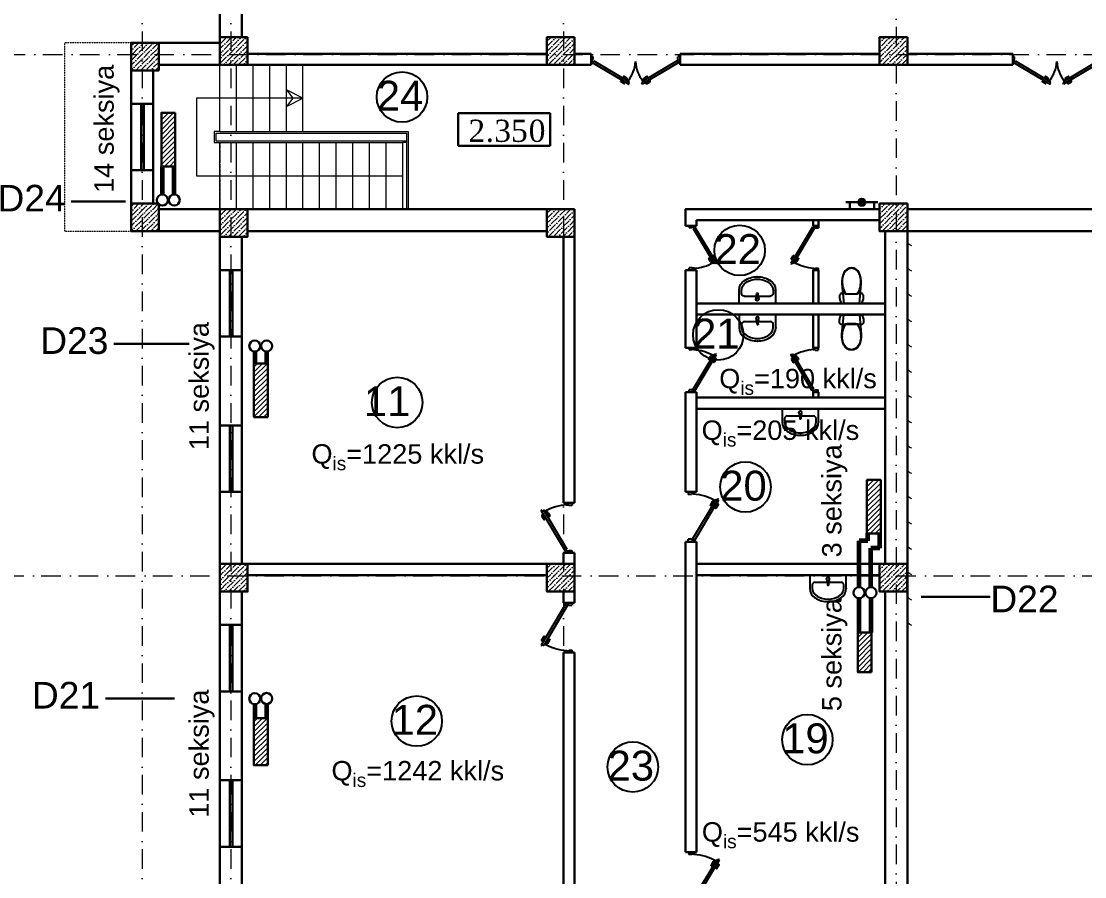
# Model space of a CAD drawing. Header units: millimetres. Extents: x 895788 to 1136524, y -21936 to 400945.
# Drawn here: x 922159 to 941339, y 230644 to 246072 of the extents above; entities that cross this region are included whole.
import ezdxf

# ---------------------------------------------------------------- set-up
doc = ezdxf.new("R2010")
doc.units = ezdxf.units.MM
for name, pattern in [('( Hidden )', [0.275, 0.15, -0.125]), ('006_PP_0101_AS_101_00$0$006_PP_0101_AS_102_00$0$006_PP_GRID_0101$0$006_TD-D_0101_AS_N101_00$0$TEČKOVANБX2', [0.05, 0, -0.05]), ('DASHDOT', [1, 0.5, -0.25, 0, -0.25]), ('Штрихпунктирная', [670.277762, 352.777767, -176.388884, 0, -141.111112])]:
    doc.linetypes.add(name, pattern=pattern)
for name, color, linetype, lineweight in [('0_Pen_No__7', 7, 'Continuous', 60), ('Layer2_Pen_No__1', 7, 'Continuous', 15), ('Layer2_Ном._пера__1_Ном._пера__21', 7, 'Continuous', 30), ('M-2 keramitin shtrixi_Ном._пера__21_Pen_No__1', 7, 'Continuous', 15), ('аракясмя_Pen_No__1', 7, 'Continuous', 15), ('ДВЕРИ', 7, 'Continuous', 5), ('оси_Pen_No__1', 7, 'Continuous', 15), ('оси_Ном._пера__1', 7, 'Continuous', 15), ('оси_Ном._пера__242_Pen_No__21', 7, 'Continuous', 30), ('перегородка_Ном._пера__7', 7, 'Continuous', 60), ('размер_Pen_No__1', 7, 'Continuous', 15)]:
    doc.layers.add(name, color=color, linetype=linetype, lineweight=lineweight)
doc.layers.add('Интерьер - Мебель', color=7, linetype='Continuous')
doc.layers.add('Интерьер - Мебель_Ном._пера__75', color=160, linetype='Continuous', lineweight=25, true_color=0x2731ed)
doc.styles.add('GENERATED_STYLE_1', font='times.ttf')
doc.styles.get("Standard").update_dxf_attribs({"font": 'arial.ttf', "height": 400})
doc.styles.add('СГЕНЕРИР_СТИЛЬ_1', font='arial.ttf')
pattern_1 = [(45, (625286.95, -269303.69), (44.9012806, -44.9012806), [])]
pattern_2 = [(45, (625286.95, -275700.213), (44.9012806, -44.9012806), [])]
pattern_3 = [(45, (614911.686, -270000.2), (44.9012806, -44.9012806), [])]
pattern_4 = [(45, (730439.96, -386017.89), (44.9012806, -44.9012806), [])]
pattern_5 = [(225, (1226595.094, 752659.63), (-44.9012806, 44.9012806), [])]

# ---------------------------------------------------------------- blocks, each defined once
blk = doc.blocks.new('DSA')
at = {"layer": 'ДВЕРИ', "color": 251, "lineweight": 25, "true_color": 0x636466}
for p, q in [((153780, 788017), (153820, 788017)), ((153780, 787928), (153812, 787928)), ((153780, 787928), (153812, 787928)), ((153812, 787928), (153812, 787965)), ((153812, 787965), (153820, 787965)), ((153818, 787918), (153832, 787941)), ((153820, 787965), (153820, 788016)), ((153832, 787941), (154468, 787562)), ((155336, 787941), (154700, 787562)), ((155350, 787918), (155336, 787941)), ((155388, 788017), (155348, 788017)), ((155348, 787965), (155348, 788016)), ((155356, 787965), (155348, 787965)), ((155356, 787928), (155356, 787965)), ((155388, 787928), (155356, 787928)), ((155388, 787928), (155356, 787928)), ((153804, 787910), (153811, 787922)), ((153804, 787910), (154462, 787520)), ((153811, 787922), (153818, 787918)), ((155364, 787910), (154706, 787520)), ((155357, 787922), (155350, 787918)), ((155364, 787910), (155357, 787922)), ((154318, 787574), (154320, 787576)), ((154372, 787532), (154321, 787563)), ((154331, 787579), (154372, 787555)), ((154366, 787654), (154365, 787652)), ((154365, 787571), (154368, 787575)), ((154415, 787542), (154365, 787571)), ((154367, 787641), (154409, 787616)), ((154428, 787627), (154377, 787657)), ((154383, 787557), (154384, 787560)), ((154388, 787610), (154391, 787615)), ((154391, 787615), (154441, 787585)), ((154401, 787550), (154394, 787538)), ((154411, 787605), (154410, 787603)), ((154418, 787546), (154415, 787542)), ((154426, 787594), (154433, 787605)), ((154441, 787585), (154438, 787580)), ((154456, 787542), (154468, 787562)), ((154712, 787542), (154700, 787562)), ((154777, 787615), (154727, 787585)), ((154727, 787585), (154730, 787580)), ((154742, 787594), (154735, 787605)), ((154740, 787627), (154791, 787657)), ((154750, 787546), (154753, 787542)), ((154753, 787542), (154803, 787571)), ((154757, 787605), (154758, 787603)), ((154801, 787641), (154760, 787616)), ((154767, 787550), (154775, 787538)), ((154780, 787610), (154777, 787615)), ((154785, 787557), (154784, 787560)), ((154837, 787579), (154796, 787555)), ((154797, 787532), (154847, 787563)), ((154803, 787571), (154800, 787575)), ((154802, 787654), (154804, 787652)), ((154850, 787574), (154848, 787576)), ((154470, 787534), (154456, 787542)), ((154462, 787520), (154470, 787534)), ((154698, 787534), (154712, 787542)), ((154706, 787520), (154698, 787534))]:
    blk.add_line(p, q, dxfattribs=at)
for centre, radius, start, end in [((154002, 787952), 583, 319.7101, 357.5846), ((155160, 787950), 576, 182.1815, 220.5237), ((154325, 787569), 7.98, 149.2867, 239.2867), ((154327, 787572), 7.98, 59.2867, 149.2867), ((154371, 787648), 7.98, 149.2867, 239.2867), ((154373, 787650), 7.98, 59.2867, 149.2867), ((154376, 787561), 7.98, 239.2867, 329.2867), ((154404, 787609), 7.98, 329.2867, 59.2867), ((154420, 787613), 16, 329.2867, 59.2867), ((154748, 787613), 16, 120.7133, 210.7133), ((154764, 787609), 7.98, 120.7133, 210.7133), ((154792, 787561), 7.98, 210.7133, 300.7133), ((154795, 787650), 7.98, 30.7133, 120.7133), ((154797, 787648), 7.98, 300.7133, 30.7133), ((154842, 787572), 7.98, 30.7133, 120.7133), ((154843, 787569), 7.98, 300.7133, 30.7133), ((154380, 787546), 16, 239.2867, 329.2867), ((154788, 787546), 16, 210.7133, 300.7133)]:
    blk.add_arc(centre, radius, start, end, dxfattribs=at)
blk = doc.blocks.new('qapi 700')
at = {"layer": 'ДВЕРИ', "color": 251, "lineweight": 25, "true_color": 0x636466}
for p, q in [((1281620, 90086), (1281659, 90086)), ((1281620, 89997), (1281651, 89997)), ((1281651, 89997), (1281651, 90034)), ((1281651, 90034), (1281659, 90034)), ((1281659, 90034), (1281659, 90086)), ((1282368, 90010), (1281735, 89633)), ((1282382, 89987), (1282368, 90010)), ((1282420, 90086), (1282380, 90086)), ((1282380, 90034), (1282380, 90085)), ((1282388, 90034), (1282380, 90034)), ((1282388, 89991), (1282382, 89987)), ((1282388, 89997), (1282388, 90034)), ((1282420, 89997), (1282388, 89997)), ((1282420, 89997), (1282388, 89997)), ((1282395, 89980), (1282388, 89991)), ((1282395, 89980), (1281741, 89591)), ((1281812, 89685), (1281762, 89656)), ((1281762, 89656), (1281765, 89651)), ((1281776, 89665), (1281770, 89676)), ((1281775, 89698), (1281826, 89728)), ((1281792, 89676), (1281793, 89674)), ((1281835, 89712), (1281794, 89687)), ((1281814, 89681), (1281812, 89685)), ((1281872, 89650), (1281831, 89626)), ((1281836, 89725), (1281838, 89722)), ((1281733, 89605), (1281747, 89613)), ((1281741, 89591), (1281733, 89605)), ((1281747, 89613), (1281735, 89633)), ((1281785, 89617), (1281787, 89613)), ((1281787, 89613), (1281837, 89642)), ((1281802, 89622), (1281809, 89609)), ((1281820, 89629), (1281818, 89631)), ((1281831, 89604), (1281881, 89634)), ((1281837, 89642), (1281835, 89646)), ((1281884, 89645), (1281883, 89647))]:
    blk.add_line(p, q, dxfattribs=at)
for centre, radius, start, end in [((1282471, 90052), 821, 183.4077, 209.5706), ((1281783, 89684), 15.9, 120.7133, 210.7133), ((1281798, 89680), 7.94, 120.7133, 210.7133), ((1281830, 89721), 7.94, 30.7133, 120.7133), ((1281831, 89718), 7.94, 300.7133, 30.7133), ((1281876, 89643), 7.94, 30.7133, 120.7133), ((1281823, 89617), 15.9, 210.7133, 300.7133), ((1281827, 89633), 7.94, 210.7133, 300.7133), ((1281877, 89641), 7.94, 300.7133, 30.7133)]:
    blk.add_arc(centre, radius, start, end, dxfattribs=at)
blk = doc.blocks.new('Умывальник 03 16')
at = {"layer": 'Интерьер - Мебель_Ном._пера__75', "color": 251, "linetype": 'Continuous', "true_color": 0x636466}
for p, q in [((0, 0), (-320, 0)), ((320, 0), (0, 0)), ((-330, -10), (-330, -240)), ((-285, -180), (-285, -240)), ((-235, -130), (235, -130)), ((-25, -70), (-21, -112)), ((-18, -121), (-11, -174)), ((-14, -110), (-14, -95)), ((-14, -95), (14, -95)), ((11, -174), (18, -121)), ((14, -95), (14, -110)), ((21, -112), (25, -70)), ((285, -240), (285, -180)), ((330, -240), (330, -10)), ((-285, -240), (-273, -295)), ((-273, -295), (-240, -345)), ((-240, -345), (-187, -387)), ((187, -387), (240, -345)), ((240, -345), (273, -295)), ((273, -295), (285, -240)), ((-187, -387), (-118, -417)), ((-118, -417), (-41, -433)), ((-41, -433), (41, -433)), ((41, -433), (118, -417)), ((118, -417), (187, -387))]:
    blk.add_line(p, q, dxfattribs=at)
for centre, radius, start, end in [((-320, -10), 10, 90, 180), ((320, -10), 10, 0, 90), ((-235, -180), 50, 90, 180), ((0, -70), 25, 0, 180), ((0, -110), 21.1, 185.1696, 212.771), ((0, -110), 21.1, 212.771, 327.229), ((0, -110), 13.6, 180, 0), ((0, -173), 11.2, 187.1389, 352.8611), ((0, -110), 21.1, 327.229, 354.8304), ((235, -180), 50, 0, 90), ((-133, -240), 197, 180, 239.3268), ((133, -240), 197, 300.6732, 0), ((0, -58), 422, 236.4705, 270), ((0, -58), 422, 270, 303.5295)]:
    blk.add_arc(centre, radius, start, end, dxfattribs=at)
for p in [(320, 0), (-330, -10), (-25, -70), (-18, -121), (11, -174), (21, -112), (330, -240), (-233, -410), (0, -480), (233, -410)]:
    blk.add_point(p, dxfattribs=at)
blk = doc.blocks.new('Унитаз 16_2')
at = {"layer": 'Интерьер - Мебель_Ном._пера__75', "color": 251, "linetype": 'Continuous', "true_color": 0x636466}
for p, q in [((-187, 0), (-194, -15)), ((187, 0), (-187, 0)), ((-141, 0), (-173, -350)), ((141, 0), (-141, 0)), ((173, -350), (141, 0)), ((194, -15), (187, 0)), ((-217, -112), (-218, -128)), ((-218, -128), (-216, -140)), ((-216, -95), (-217, -112)), ((-213, -79), (-216, -95)), ((-216, -140), (-212, -151)), ((-210, -62), (-213, -79)), ((-212, -151), (-206, -161)), ((-205, -46), (-210, -62)), ((-206, -161), (-198, -169)), ((-200, -31), (-205, -46)), ((-194, -15), (-200, -31)), ((-198, -169), (-188, -175)), ((-188, -175), (-178, -179)), ((-178, -179), (-166, -181)), ((-166, -181), (-154, -180)), ((-154, -180), (-116, -173)), ((-116, -173), (-78, -168)), ((0, -173), (-109, -173)), ((-78, -168), (-39, -165)), ((-39, -165), (0, -164)), ((0, -164), (39, -165)), ((109, -173), (0, -173)), ((39, -165), (78, -168)), ((78, -168), (116, -173)), ((116, -173), (154, -180)), ((154, -180), (166, -181)), ((166, -181), (178, -179)), ((178, -179), (188, -175)), ((188, -175), (198, -169)), ((200, -31), (194, -15)), ((198, -169), (206, -161)), ((205, -46), (200, -31)), ((210, -62), (205, -46)), ((206, -161), (212, -151)), ((213, -79), (210, -62)), ((212, -151), (216, -140)), ((216, -95), (213, -79)), ((217, -112), (216, -95)), ((216, -140), (218, -128)), ((218, -128), (217, -112)), ((-173, -350), (-175, -402)), ((175, -402), (173, -350)), ((-175, -402), (-169, -453)), ((-169, -453), (-157, -503)), ((-157, -503), (-138, -550)), ((-138, -550), (-112, -587)), ((112, -587), (138, -550)), ((138, -550), (157, -503)), ((157, -503), (169, -453)), ((169, -453), (175, -402)), ((-112, -587), (-79, -616)), ((-79, -616), (-41, -634)), ((-41, -634), (0, -640)), ((0, -631), (0, -631)), ((0, -640), (41, -634)), ((41, -634), (79, -616)), ((79, -616), (112, -587)), ((81, -605), (81, -605))]:
    blk.add_line(p, q, dxfattribs=at)
for centre, radius, start, end in [((258, -388), 425, 149.6518, 181.3539), ((-258, -388), 425, 358.6461, 30.3482), ((89, -412), 257, 176.8048, 228.4245), ((-89, -412), 257, 311.5755, 3.1952), ((1, -493), 139, 233.7772, 269.6644), ((-1, -493), 139, 270.3356, 306.2228)]:
    blk.add_arc(centre, radius, start, end, dxfattribs=at)
for p in [(109, -173), (-167, -398), (167, -398), (-81, -605)]:
    blk.add_point(p, dxfattribs=at)

msp = doc.modelspace()

# ---------------------------------------------------------------- hatches: boundary and pattern name
at = {"lineweight": 9}
h = msp.add_hatch(dxfattribs=at)
h.set_pattern_fill('ANSI36', color=256, scale=500)
h.set_pattern_definition([(45, (-760498.473, 2702184.836), (33.1456304, 121.533978), [156.25, -31.25, 0, -31.25])])
h.paths.add_polyline_path([(925740.068, 245784.755), (925740.068, 245284.755), (926240.068, 245284.755), (926240.068, 245784.755)])
h = msp.add_hatch(dxfattribs=at)
h.set_pattern_fill('ANSI36', color=256, scale=500)
h.set_pattern_definition([(45, (-766398.473, 2702184.836), (33.1456304, 121.533978), [156.25, -31.25, 0, -31.25])])
h.paths.add_polyline_path([(931640.068, 245784.755), (931640.068, 245284.755), (932140.068, 245284.755), (932140.068, 245784.755)])
h = msp.add_hatch(dxfattribs=at)
h.set_pattern_fill('ANSI36', color=256, scale=500)
h.set_pattern_definition([(45, (-772398.473, 2702184.836), (33.1456304, 121.533978), [156.25, -31.25, 0, -31.25])])
h.paths.add_polyline_path([(937640.068, 245784.755), (937640.068, 245284.755), (938140.068, 245284.755), (938140.068, 245784.755)])
h = msp.add_hatch(dxfattribs=at)
h.set_pattern_fill('ANSI36', color=256, scale=500)
h.set_pattern_definition([(45, (-758898.473, 2702084.836), (33.1456304, 121.533978), [156.25, -31.25, 0, -31.25])])
h.paths.add_polyline_path([(924140.068, 245684.755), (924140.068, 245184.755), (924640.068, 245184.755), (924640.068, 245684.755)])
at = {"linetype": 'ByBlock', "lineweight": 20, "ltscale": 1.1}
h = msp.add_hatch(dxfattribs=at)
h.set_pattern_fill('ANSI31', scale=20, angle=630, style=0)
h.set_pattern_definition(pattern_5)
h.paths.add_polyline_path([(924937.153, 244421.991), (924687.153, 244421.991), (924687.153, 243455.063), (924937.153, 243455.063)])
h = msp.add_hatch(dxfattribs=at)
h.set_pattern_fill('ANSI31', scale=20, angle=630, style=0)
h.set_pattern_definition(pattern_5)
h.paths.add_polyline_path([(924937.153, 244421.991), (924687.153, 244421.991), (924687.153, 243455.063), (924937.153, 243455.063)])
h = msp.add_hatch(color=256)
h.dxf.hatch_style = 1
h.paths.add_polyline_path([(937253.895, 242806.774, -1), (937385.448, 242806.774, -1)])
at = {"lineweight": 9}
h = msp.add_hatch(dxfattribs=at)
h.set_pattern_fill('ANSI36', color=256, scale=500)
h.set_pattern_definition([(45, (-758898.473, 2699184.836), (33.1456304, 121.533978), [156.25, -31.25, 0, -31.25])])
h.paths.add_polyline_path([(924140.068, 242784.755), (924140.068, 242284.755), (924640.068, 242284.755), (924640.068, 242784.755)])
h = msp.add_hatch(dxfattribs=at)
h.set_pattern_fill('ANSI36', color=256, scale=500)
h.set_pattern_definition([(45, (-760498.473, 2699084.836), (33.1456304, 121.533978), [156.25, -31.25, 0, -31.25])])
h.paths.add_polyline_path([(925740.068, 242684.755), (925740.068, 242184.755), (926240.068, 242184.755), (926240.068, 242684.755)])
h = msp.add_hatch(dxfattribs=at)
h.set_pattern_fill('ANSI36', color=256, scale=500)
h.set_pattern_definition([(45, (-766398.28, 2699084.836), (33.1456304, 121.533978), [156.25, -31.25, 0, -31.25])])
h.paths.add_polyline_path([(931639.873, 242684.755), (931639.873, 242184.755), (932139.873, 242184.755), (932139.873, 242684.755)])
h = msp.add_hatch(dxfattribs=at)
h.set_pattern_fill('ANSI36', color=256, scale=500)
h.set_pattern_definition([(45, (-772398.473, 2699184.836), (33.1456304, 121.533978), [156.25, -31.25, 0, -31.25])])
h.paths.add_polyline_path([(937640.068, 242784.755), (937640.068, 242284.755), (938140.068, 242284.755), (938140.068, 242784.755)])
at = {"linetype": 'ByBlock', "lineweight": 20, "ltscale": 1.1}
h = msp.add_hatch(dxfattribs=at)
h.set_pattern_fill('ANSI31', scale=20, angle=450, style=0)
h.set_pattern_definition(pattern_1)
h.paths.add_polyline_path([(926604.03, 238933.95), (926354.03, 238933.95), (926354.03, 239900.878), (926604.03, 239900.878)])
h = msp.add_hatch(dxfattribs=at)
h.set_pattern_fill('ANSI31', scale=20, angle=450, style=0)
h.set_pattern_definition(pattern_1)
h.paths.add_polyline_path([(926604.03, 238933.95), (926354.03, 238933.95), (926354.03, 239900.878), (926604.03, 239900.878)])
h = msp.add_hatch(dxfattribs=at)
h.set_pattern_fill('ANSI31', scale=20, angle=450, style=0)
h.set_pattern_definition(pattern_3)
h.paths.add_polyline_path([(937411.605, 237799.666), (937661.605, 237799.666), (937661.605, 236832.738), (937411.605, 236832.738)])
h = msp.add_hatch(dxfattribs=at)
h.set_pattern_fill('ANSI31', scale=20, angle=450, style=0)
h.set_pattern_definition(pattern_3)
h.paths.add_polyline_path([(937411.605, 237799.666), (937661.605, 237799.666), (937661.605, 236832.738), (937411.605, 236832.738)])
at = {"lineweight": 9}
h = msp.add_hatch(dxfattribs=at)
h.set_pattern_fill('ANSI36', color=256, scale=500)
h.set_pattern_definition([(45, (-760498.28, 2692684.836), (33.1456304, 121.533978), [156.25, -31.25, 0, -31.25])])
h.paths.add_polyline_path([(925739.873, 236284.755), (925739.873, 235784.755), (926239.873, 235784.755), (926239.873, 236284.755)])
h = msp.add_hatch(dxfattribs=at)
h.set_pattern_fill('ANSI36', color=256, scale=500)
h.set_pattern_definition([(45, (-766398.28, 2692684.836), (33.1456304, 121.533978), [156.25, -31.25, 0, -31.25])])
h.paths.add_polyline_path([(931639.873, 236284.755), (931639.873, 235784.755), (932139.873, 235784.755), (932139.873, 236284.755)])
h = msp.add_hatch(dxfattribs=at)
h.set_pattern_fill('ANSI36', color=256, scale=500)
h.set_pattern_definition([(45, (-772398.28, 2692684.836), (33.1456304, 121.533978), [156.25, -31.25, 0, -31.25])])
h.paths.add_polyline_path([(937639.873, 236284.755), (937639.873, 235784.755), (938139.873, 235784.755), (938139.873, 236284.755)])
at = {"linetype": 'ByBlock', "lineweight": 20, "ltscale": 1.1}
h = msp.add_hatch(dxfattribs=at)
h.set_pattern_fill('ANSI31', scale=20, angle=450, style=0)
h.set_pattern_definition(pattern_4)
h.paths.add_polyline_path([(937494.666, 234335.384), (937244.666, 234335.384), (937244.666, 235048.515), (937494.666, 235048.515)])
h = msp.add_hatch(dxfattribs=at)
h.set_pattern_fill('ANSI31', scale=20, angle=450, style=0)
h.set_pattern_definition(pattern_4)
h.paths.add_polyline_path([(937494.666, 234335.384), (937244.666, 234335.384), (937244.666, 235048.515), (937494.666, 235048.515)])
h = msp.add_hatch(dxfattribs=at)
h.set_pattern_fill('ANSI31', scale=20, angle=450, style=0)
h.set_pattern_definition(pattern_2)
h.paths.add_polyline_path([(926604.03, 232654.257), (926354.03, 232654.257), (926354.03, 233504.354), (926604.03, 233504.354)])
h = msp.add_hatch(dxfattribs=at)
h.set_pattern_fill('ANSI31', scale=20, angle=450, style=0)
h.set_pattern_definition(pattern_2)
h.paths.add_polyline_path([(926604.03, 232654.257), (926354.03, 232654.257), (926354.03, 233504.354), (926604.03, 233504.354)])

# ---------------------------------------------------------------- linework, layer by layer
at = {"color": 0, "lineweight": 30}
for p, q in [((940040.113, 245484.755), (938140.068, 245484.755)), ((931639.697, 242284.755), (926239.697, 242284.755)), ((936439.873, 242385.115), (936539.873, 242385.115)), ((936439.873, 241585.115), (936539.873, 241585.115)), ((936439.873, 240184.755), (936539.873, 240184.755)), ((936439.873, 239384.755), (936539.873, 239384.755))]:
    msp.add_line(p, q, dxfattribs=at)
at = {"color": 1, "lineweight": 60}
for p, q in [((924703.798, 242946.678), (924703.798, 243455.063)), ((926370.675, 240114.067), (926370.675, 239900.878)), ((937641.473, 236567.454), (937641.473, 236832.738)), ((937483.459, 235866.717), (937483.459, 236567.454)), ((937641.473, 236567.454), (937483.459, 236567.454)), ((937483.459, 235666.717), (937483.459, 235556.847)), ((937483.459, 235556.847), (937483.459, 235048.515)), ((926370.675, 233756.32), (926370.675, 233504.354))]:
    msp.add_line(p, q, dxfattribs=at)
at = {"color": 5, "lineweight": 60}
for p, q in [((924917.585, 242947.937), (924917.585, 243455.063)), ((926584.462, 240115.326), (926584.462, 239900.878)), ((937269.672, 235865.458), (937269.672, 236700.239)), ((937427.686, 236700.239), (937269.672, 236700.239)), ((937427.686, 236700.239), (937427.686, 236832.738)), ((937272.65, 235048.515), (937272.65, 235665.502)), ((926584.462, 233757.58), (926584.462, 233504.354))]:
    msp.add_line(p, q, dxfattribs=at)
at = {"lineweight": 30}
for p, q in [((924036.837, 242820.786), (923058.48, 242820.786)), ((925189.765, 240251.682), (923830.341, 240251.682)), ((939634.128, 235690.487), (938389.472, 235690.487)), ((924923.999, 233856.342), (923679.343, 233856.342))]:
    msp.add_line(p, q, dxfattribs=at)
at = {"color": 0, "lineweight": 30}
for points in [[(925739.873, 251184.761), (925739.873, 245784.755)], [(926139.873, 251184.761), (926139.873, 245784.755)], [(924639.697, 245684.755), (925739.873, 245684.755)], [(926239.873, 245484.755), (931640.068, 245484.755)], [(932440.068, 245484.755), (932140.068, 245484.755)], [(932440.068, 245284.755), (932440.068, 245484.755)], [(937639.697, 245484.755), (934040.068, 245484.755)], [(934040.068, 245484.755), (934040.068, 245284.755)], [(940040.113, 245284.755), (940040.113, 245484.755)], [(924140.068, 245184.755), (924140.068, 242784.755)], [(924540.068, 245184.755), (924540.068, 242784.755)], [(925742.068, 245284.755), (924641.697, 245284.755)], [(931640.068, 245284.755), (926240.068, 245284.755)], [(932440.068, 245284.755), (932140.068, 245284.755)], [(937640.068, 245284.755), (934040.068, 245284.755)], [(940040.113, 245284.755), (938139.697, 245284.755)], [(924639.697, 242684.755), (925740.068, 242684.755)], [(926240.068, 242684.755), (931639.873, 242684.755)], [(934139.873, 242384.755), (934139.873, 242684.755), (934339.873, 242684.755)], [(934339.873, 242684.755), (934339.873, 242684.755), (937640.068, 242684.755), (937640.068, 242484.755), (934339.873, 242484.755)], [(934339.873, 242484.755), (934339.873, 242384.755)], [(936439.873, 242385.115), (936439.873, 242484.755), (936539.873, 242484.755), (936539.873, 242385.115)], [(925739.697, 242284.755), (924640.068, 242284.755)], [(931639.697, 242284.755), (926239.697, 242284.755)], [(934339.873, 242384.755), (934139.873, 242384.755)], [(937739.873, 242284.755), (937739.873, 236284.755)], [(938139.697, 217184.755), (938140.068, 242284.755)], [(925739.791, 217184.755), (925740.068, 242184.755)], [(926139.987, 236284.755), (926140.068, 242184.75)], [(931939.873, 237384.755), (931939.873, 242184.755), (932139.873, 242184.755), (932139.873, 237384.755)], [(934139.873, 240184.755), (934139.873, 241584.755)], [(934139.873, 241584.755), (934339.873, 241584.755)], [(934339.873, 241584.755), (934339.873, 240184.755)], [(936439.873, 240984.755), (936439.873, 241585.115)], [(936539.873, 241585.115), (936539.873, 240984.755)], [(937739.873, 240984.755), (934339.873, 240984.755)], [(937739.873, 240784.755), (934339.873, 240784.755)], [(936439.873, 240184.755), (936439.873, 240784.755)], [(936539.873, 240784.755), (936539.873, 240184.755)], [(934339.873, 240184.755), (934139.873, 240184.755)], [(934139.873, 237584.755), (934139.873, 239384.755)], [(934139.873, 239384.755), (934339.873, 239384.755)], [(934339.873, 239384.755), (934339.873, 237584.755)], [(936539.873, 239384.755), (936539.873, 239284.755), (936439.873, 239284.755), (936439.873, 239384.755)], [(934139.873, 237584.755), (934339.873, 237584.755)], [(932139.873, 237384.755), (931939.873, 237384.755)], [(934139.873, 231084.755), (934139.873, 236684.755)], [(934339.873, 236684.755), (934139.873, 236684.755)], [(934339.873, 236684.755), (934339.873, 231084.755)], [(932139.873, 236484.755), (932139.873, 236284.755), (931939.873, 236284.755), (931939.873, 236484.755)], [(931939.873, 236484.755), (932139.873, 236484.755)], [(926139.898, 229884.755), (926139.98, 235784.755)], [(931939.873, 235584.755), (931939.873, 235784.755), (932139.873, 235784.755), (932139.873, 235584.755)], [(937739.873, 235784.755), (937739.873, 229884.755)], [(931939.873, 235584.755), (932139.873, 235584.755)], [(932139.873, 234684.755), (932139.873, 229884.755), (931939.873, 229884.755), (931939.873, 234684.755)], [(932139.873, 234684.755), (931939.873, 234684.755)], [(934139.873, 231084.755), (934339.873, 231084.755)]]:
    msp.add_lwpolyline(points, dxfattribs=at)
at = {"color": 3, "lineweight": 30}
for points in [[(926240.068, 245784.755), (925740.068, 245784.755), (925740.068, 245284.755), (926240.068, 245284.755)], [(932140.068, 245784.755), (931640.068, 245784.755), (931640.068, 245284.755), (932140.068, 245284.755)], [(938140.068, 245784.755), (937640.068, 245784.755), (937640.068, 245284.755), (938140.068, 245284.755)], [(924640.068, 245684.755), (924140.068, 245684.755), (924140.068, 245184.755), (924640.068, 245184.755)], [(924640.068, 242784.755), (924140.068, 242784.755), (924140.068, 242284.755), (924640.068, 242284.755)], [(926240.068, 242684.755), (925740.068, 242684.755), (925740.068, 242184.755), (926240.068, 242184.755)], [(932139.873, 242684.755), (931639.873, 242684.755), (931639.873, 242184.755), (932139.873, 242184.755)], [(938140.068, 242784.755), (937640.068, 242784.755), (937640.068, 242284.755), (938140.068, 242284.755)], [(926239.873, 236284.755), (925739.873, 236284.755), (925739.873, 235784.755), (926239.873, 235784.755)], [(932139.873, 236284.755), (931639.873, 236284.755), (931639.873, 235784.755), (932139.873, 235784.755)], [(938139.873, 236284.755), (937639.873, 236284.755), (937639.873, 235784.755), (938139.873, 235784.755)]]:
    msp.add_lwpolyline(points, close=True, dxfattribs=at)
at = {"color": 0, "lineweight": 30}
for points in [[(924540.068, 243384.755), (924540.068, 244584.755), (924140.068, 244584.755), (924140.068, 243384.755)], [(943738.113, 242284.755), (938140.068, 242284.755), (938140.068, 242684.755), (943738.113, 242684.755)], [(926140.06, 240384.679), (926140.06, 241584.679), (925740.06, 241584.679), (925740.06, 240384.679)], [(937739.873, 239084.755), (934339.873, 239084.755), (934339.873, 239284.755), (937739.873, 239284.755)], [(926138.884, 237584.258), (926138.884, 238784.258), (925738.884, 238784.258), (925738.884, 237584.258)], [(931639.873, 236084.755), (926239.873, 236084.755), (926239.873, 236284.755), (931639.873, 236284.755)], [(937639.873, 236084.755), (934339.873, 236084.755), (934339.873, 236284.755), (937639.873, 236284.755)], [(926139.972, 233984.679), (926139.972, 235184.679), (925739.972, 235184.679), (925739.972, 233984.679)], [(926139.972, 231184.679), (926139.972, 232384.679), (925739.972, 232384.679), (925739.972, 231184.679)]]:
    msp.add_lwpolyline(points, close=True, dxfattribs=at)
at = {"color": 146, "lineweight": 30, "true_color": 0x105689}
for points in [[(924371.206, 244584.755), (924321.206, 244584.755), (924321.206, 243384.755), (924371.206, 243384.755)], [(925971.197, 241584.679), (925921.197, 241584.679), (925921.197, 240384.679), (925971.197, 240384.679)], [(925970.021, 238784.258), (925920.021, 238784.258), (925920.021, 237584.258), (925970.021, 237584.258)], [(925971.109, 235184.679), (925921.109, 235184.679), (925921.109, 233984.679), (925971.109, 233984.679)], [(925971.109, 232384.679), (925921.109, 232384.679), (925921.109, 231184.679), (925971.109, 231184.679)]]:
    msp.add_lwpolyline(points, close=True, dxfattribs=at)
at = {"color": 1, "linetype": 'ByBlock', "lineweight": 30, "ltscale": 1.1}
for points in [[(924937.153, 244421.991), (924687.153, 244421.991), (924687.153, 243455.063), (924937.153, 243455.063), (924937.153, 244421.991)], [(924937.153, 244421.991), (924687.153, 244421.991), (924687.153, 243455.063), (924937.153, 243455.063), (924937.153, 244421.991)], [(926604.03, 238933.95), (926354.03, 238933.95), (926354.03, 239900.878), (926604.03, 239900.878), (926604.03, 238933.95)], [(926604.03, 238933.95), (926354.03, 238933.95), (926354.03, 239900.878), (926604.03, 239900.878), (926604.03, 238933.95)], [(937411.605, 237799.666), (937661.605, 237799.666), (937661.605, 236832.738), (937411.605, 236832.738), (937411.605, 237799.666)], [(937411.605, 237799.666), (937661.605, 237799.666), (937661.605, 236832.738), (937411.605, 236832.738), (937411.605, 237799.666)], [(937494.666, 234335.384), (937244.666, 234335.384), (937244.666, 235048.515), (937494.666, 235048.515), (937494.666, 234335.384)], [(937494.666, 234335.384), (937244.666, 234335.384), (937244.666, 235048.515), (937494.666, 235048.515), (937494.666, 234335.384)], [(926604.03, 232654.257), (926354.03, 232654.257), (926354.03, 233504.354), (926604.03, 233504.354), (926604.03, 232654.257)], [(926604.03, 232654.257), (926354.03, 232654.257), (926354.03, 233504.354), (926604.03, 233504.354), (926604.03, 232654.257)]]:
    msp.add_lwpolyline(points, dxfattribs=at)
at = {"color": 0, "lineweight": 25}
for centre in [(929026.606, 244704.917), (935115.376, 241939.364), (934730.134, 240415.672), (928939.543, 239197.034), (935220.316, 237672.638), (929292.333, 233450.299), (936337.818, 233115.907), (933188.364, 232623.527)]:
    msp.add_circle(centre, 454.873, dxfattribs=at)
at = {"color": 7, "linetype": 'Continuous', "lineweight": 30, "ltscale": 50}
for centre in [(924703.798, 242846.678), (924917.585, 242847.937), (926370.675, 240214.067), (926584.462, 240215.326), (937269.672, 235765.458), (937483.459, 235766.717), (926370.675, 233856.32), (926584.462, 233857.58)]:
    msp.add_circle(centre, 100, dxfattribs=at)
msp.add_circle((937319.672, 242806.774), 65.776)
at = {"layer": 'Layer2_Pen_No__1', "color": 7, "linetype": '( Hidden )', "lineweight": 15}
for p, q in [((924139.697, 245684.755), (922939.697, 245684.755)), ((922939.697, 245684.755), (922939.697, 242287.424)), ((922939.697, 242287.424), (924139.697, 242287.424))]:
    msp.add_line(p, q, dxfattribs=at)
at = {"layer": 'Layer2_Ном._пера__1_Ном._пера__21', "linetype": 'Continuous'}
for p, q in [((937608.942, 242806.774), (937030.401, 242806.774)), ((937105.179, 242806.774), (937105.179, 242684.755)), ((937540.068, 242806.774), (937540.068, 242684.755))]:
    msp.add_line(p, q, dxfattribs=at)
at = {"layer": 'M-2 keramitin shtrixi_Ном._пера__21_Pen_No__1', "color": 7, "linetype": 'Continuous', "lineweight": 15}
for p, q in [((938154.914, 242060.793), (938139.698, 242076.594)), ((938187.275, 242037.564), (938154.914, 242060.793)), ((938222.252, 242021.692), (938187.275, 242037.564)), ((938154.914, 241604.445), (938139.698, 241620.245)), ((938187.275, 241581.215), (938154.914, 241604.445)), ((938222.252, 241565.344), (938187.275, 241581.215)), ((938154.914, 241148.097), (938139.698, 241163.897)), ((938187.275, 241124.867), (938154.914, 241148.097)), ((938222.252, 241108.996), (938187.275, 241124.867)), ((938154.914, 240691.748), (938139.698, 240707.549)), ((938187.275, 240668.519), (938154.914, 240691.748)), ((938222.252, 240652.647), (938187.275, 240668.519)), ((938154.914, 240235.4), (938139.698, 240251.2)), ((938187.275, 240212.17), (938154.914, 240235.4)), ((938222.252, 240196.299), (938187.275, 240212.17)), ((938154.914, 239779.052), (938139.698, 239794.852)), ((938187.275, 239755.822), (938154.914, 239779.052)), ((938222.252, 239739.951), (938187.275, 239755.822)), ((938154.914, 239322.703), (938139.698, 239338.504)), ((938187.275, 239299.474), (938154.914, 239322.703)), ((938222.252, 239283.602), (938187.275, 239299.474)), ((938154.914, 238866.355), (938139.698, 238882.155)), ((938187.275, 238843.125), (938154.914, 238866.355)), ((938222.252, 238827.254), (938187.275, 238843.125)), ((938154.914, 238410.007), (938139.698, 238425.807)), ((938187.275, 238386.777), (938154.914, 238410.007)), ((938222.252, 238370.906), (938187.275, 238386.777)), ((938154.914, 237953.658), (938139.698, 237969.459)), ((938187.275, 237930.429), (938154.914, 237953.658)), ((938222.252, 237914.557), (938187.275, 237930.429)), ((938154.914, 237497.31), (938139.698, 237513.11)), ((938187.275, 237474.08), (938154.914, 237497.31)), ((938222.252, 237458.209), (938187.275, 237474.08)), ((938154.914, 237040.962), (938139.698, 237056.762)), ((938187.275, 237017.732), (938154.914, 237040.962)), ((938222.252, 237001.861), (938187.275, 237017.732)), ((938154.914, 236584.613), (938139.698, 236600.414)), ((938187.275, 236561.384), (938154.914, 236584.613)), ((938222.252, 236545.512), (938187.275, 236561.384)), ((938154.914, 236128.265), (938139.698, 236144.065)), ((938187.275, 236105.035), (938154.914, 236128.265)), ((938222.252, 236089.164), (938187.275, 236105.035)), ((938154.914, 235671.917), (938139.698, 235687.717)), ((938187.275, 235648.687), (938154.914, 235671.917)), ((938222.252, 235632.816), (938187.275, 235648.687)), ((938154.914, 235215.568), (938139.698, 235231.369)), ((938187.275, 235192.339), (938154.914, 235215.568)), ((938222.252, 235176.467), (938187.275, 235192.339))]:
    msp.add_line(p, q, dxfattribs=at)
at = {"layer": 'аракясмя_Pen_No__1', "color": 7, "linetype": 'Continuous', "lineweight": 15}
for p, q in [((925739.937, 244084.755), (925739.937, 245284.755)), ((926039.937, 244084.755), (926039.937, 245284.755)), ((926339.937, 244084.755), (926339.937, 245284.755)), ((926639.937, 244084.755), (926639.937, 245284.755)), ((926939.937, 244084.755), (926939.937, 245284.755)), ((927239.937, 244084.755), (927239.937, 245284.755)), ((925739.937, 244084.755), (925639.937, 244084.755)), ((925639.937, 244084.755), (925639.937, 243884.755)), ((925669.937, 244054.755), (929109.937, 244054.755)), ((925669.937, 244054.755), (925669.937, 243914.755)), ((925739.937, 244084.755), (929139.937, 244084.755)), ((929109.937, 244054.755), (929109.937, 242684.755)), ((929139.937, 244084.755), (929139.937, 242684.755)), ((925639.937, 243884.755), (925739.937, 243884.755)), ((925669.937, 243914.755), (929109.937, 243914.755)), ((925739.937, 242684.755), (925739.937, 243884.755)), ((925739.937, 243884.755), (929039.937, 243884.755)), ((926039.937, 242684.755), (926039.937, 243884.755)), ((926339.937, 242684.755), (926339.937, 243884.755)), ((926639.937, 242684.755), (926639.937, 243884.755)), ((926939.937, 242684.755), (926939.937, 243884.755)), ((927239.937, 242684.755), (927239.937, 243884.755)), ((927539.937, 242684.755), (927539.937, 243884.755)), ((927839.937, 242684.755), (927839.937, 243884.755)), ((928139.937, 242684.755), (928139.937, 243884.755)), ((928439.937, 242684.755), (928439.937, 243884.755)), ((928739.937, 242684.755), (928739.937, 243884.755)), ((929039.937, 242684.755), (929039.937, 243884.755)), ((929109.937, 243884.755), (929039.937, 243884.755))]:
    msp.add_line(p, q, dxfattribs=at)
at = {"layer": 'аракясмя_Pen_No__1', "color": 7, "linetype": '006_PP_0101_AS_101_00$0$006_PP_0101_AS_102_00$0$006_PP_GRID_0101$0$006_TD-D_0101_AS_N101_00$0$TEČKOVANБX2', "lineweight": 15}
for p, q in [((926939.937, 242684.755), (926939.937, 243884.755)), ((927239.937, 242684.755), (927239.937, 243884.755)), ((927539.937, 242684.755), (927539.937, 243884.755)), ((927839.937, 242684.755), (927839.937, 243884.755)), ((928139.937, 242684.755), (928139.937, 243884.755)), ((928439.937, 242684.755), (928439.937, 243884.755)), ((928739.937, 242684.755), (928739.937, 243884.755)), ((929039.937, 242684.755), (929039.937, 243884.755)), ((926639.937, 242684.755), (926639.937, 243584.755)), ((926339.937, 242684.755), (926339.937, 243284.755))]:
    msp.add_line(p, q, dxfattribs=at)
at = {"layer": 'аракясмя_Pen_No__1', "color": 7, "linetype": '( Hidden )', "lineweight": 15}
msp.add_line((926039.937, 242684.755), (926039.937, 242984.755), dxfattribs=at)
at = {"layer": 'оси_Pen_No__1', "color": 7, "linetype": 'DASHDOT', "lineweight": 15}
msp.add_line((925739.937, 243884.755), (925739.937, 242684.755), dxfattribs=at)
at = {"layer": 'оси_Ном._пера__1', "linetype": 'Штрихпунктирная'}
for p, q in [((919866.48, 245470.247), (969437.802, 245470.247)), ((919839.368, 236070.247), (969437.802, 236070.247))]:
    msp.add_line(p, q, dxfattribs=at)
at = {"layer": 'оси_Ном._пера__1', "linetype": 'Штрихпунктирная', "flags": 128}
for points in [[(924339.873, 254603.557), (924339.873, 215755.017), (924339.873, 212575.741)], [(925939.873, 254603.557), (925939.873, 215755.017), (925939.873, 212575.741)], [(931939.873, 254603.557), (931939.873, 215755.017), (931939.873, 212575.741)], [(937939.873, 254685.714), (937939.873, 214250.07), (937939.873, 212657.884)]]:
    msp.add_lwpolyline(points, dxfattribs=at)
at = {"layer": 'оси_Ном._пера__242_Pen_No__21', "color": 7, "linetype": 'Continuous', "lineweight": 30}
for p, q in [((930037.945, 243822.904), (930037.945, 244412.73)), ((930037.945, 244412.73), (931696.829, 244412.73)), ((931696.829, 244412.73), (931696.829, 243822.904)), ((931696.829, 243822.904), (930037.945, 243822.904))]:
    msp.add_line(p, q, dxfattribs=at)
at = {"layer": 'размер_Pen_No__1', "color": 7, "linetype": 'Continuous', "lineweight": 15}
for p, q in [((927239.937, 244684.755), (926939.937, 244837.245)), ((926939.937, 244837.245), (927056.907, 244684.755)), ((927239.937, 244684.756), (925322.27, 244684.756)), ((925322.27, 244684.756), (925322.27, 243284.755)), ((927056.907, 244684.755), (926939.937, 244532.266)), ((926939.937, 244532.266), (927239.937, 244684.755)), ((925322.27, 243284.755), (929039.937, 243284.755))]:
    msp.add_line(p, q, dxfattribs=at)

# ---------------------------------------------------------------- block references
at = {"color": 1, "lineweight": 60}
for p in [(778652.047, -542582.65), (786252.092, -542582.65)]:
    msp.add_blockref('DSA', p, dxfattribs=at)
at = {"color": 0, "lineweight": 30}
for p, xscale, yscale, zscale, rotation in [((1024253.502, -1039520.678), 0.9995990622998042, 0.9995990622998042, 0.9995990622998042, 90.00000000000001), ((1024253.502, 1521290.188), -0.9995990622998042, 0.9995990622998042, 0.9995990622998042, 90), ((1035436.037, 1678020.446), -1.123918947526444, 1.123918947526444, 1.123918947526444, 90), ((830572.491, 1681681.399), 1.126929626026874, 1.126929626026874, 1.126929626026874, 270), ((830572.491, -1209611.889), -1.126929626026874, 1.126929626026874, 1.126929626026874, 270), ((1035769.613, 1676128.021), -1.127511823903376, 1.127511823903376, 1.127511823903376, 90)]:
    msp.add_blockref('qapi 700', p, dxfattribs=dict(at, xscale=xscale, yscale=yscale, zscale=zscale, rotation=rotation))
at = {"lineweight": 15, "rotation": 270}
for p, xscale, yscale, zscale in [((846167.922, -1044066.911), -1.003144055343956, 1.003144055343956, 1.003144055343956), ((846882.991, 1515579.51), 0.9951456853083912, 0.9951456853083912, 0.9951456853083912)]:
    msp.add_blockref('qapi 700', p, dxfattribs=dict(at, xscale=xscale, yscale=yscale, zscale=zscale))
at = {"layer": 'Интерьер - Мебель', "color": 104, "linetype": 'Continuous', "lineweight": 15, "true_color": 0x029e21, "zscale": 1000, "rotation": 180}
msp.add_blockref('Унитаз 16_2', (937133.42, 240984.755), dxfattribs=at)
at = {"layer": 'Интерьер - Мебель', "color": 104, "linetype": 'Continuous', "lineweight": 15, "true_color": 0x029e21, "xscale": -1, "zscale": 1000, "rotation": 180}
msp.add_blockref('Умывальник 03 16', (935434.15, 240984.755), dxfattribs=at)
at = {"layer": 'Интерьер - Мебель', "color": 104, "linetype": 'Continuous', "lineweight": 15, "true_color": 0x029e21, "zscale": 1000}
for p in [(935436.635, 240784.755), (936210.304, 239084.755), (936709.627, 236083.78)]:
    msp.add_blockref('Умывальник 03 16', p, dxfattribs=at)
at = {"layer": 'Интерьер - Мебель', "color": 104, "linetype": 'Continuous', "lineweight": 15, "true_color": 0x029e21, "xscale": -1, "zscale": 1000}
msp.add_blockref('Унитаз 16_2', (937133.42, 240780.316), dxfattribs=at)

# ---------------------------------------------------------------- texts
at = {"color": 1, "lineweight": 0, "char_height": 350, "attachment_point": 3, "rotation": 90}
for s, insert in [('\\A1;{\\fArial|b0|i0|c238|p34;\\C256;14 seksiya}', (923476.147, 245286.321)), ('\\A1;{\\fArial|b0|i0|c238|p34;\\C256;11 seksiya}', (925189.765, 240646.869)), ('\\A1;{\\fArial|b0|i0|c238|p34;\\C256;3 seksiya}', (936602.46, 238441.169)), ('\\A1;{\\fArial|b0|i0|c238|p34;\\C256;5 seksiya}', (936602.46, 235668.061)), ('\\A1;{\\fArial|b0|i0|c238|p34;\\C256;11 seksiya}', (925189.765, 234018.399))]:
    msp.add_mtext_dynamic_manual_height_columns(s, width=10701.33594, gutter_width=12.5, heights=[0], dxfattribs=dict(at, insert=insert))
at = {"char_height": 480, "attachment_point": 3}
for s, insert in [('{\\fArial|b0|i0|c238|p34;D24}', (922959.899, 243121.471)), ('{\\fArial|b0|i0|c238|p34;D23}', (923731.76, 240552.368)), ('{\\fArial|b0|i0|c238|p34;D22}', (940867.069, 235893.049)), ('{\\fArial|b0|i0|c238|p34;D21}', (923580.762, 234157.027))]:
    msp.add_mtext_dynamic_manual_height_columns(s, width=1030.0719, gutter_width=2000, heights=[0], dxfattribs=dict(at, insert=insert))
at = {"color": 1, "lineweight": 0, "char_height": 350, "attachment_point": 3}
for s, insert in [('\\A1;{\\fArial|b0|i0|c238|p34;\\C256;Q\\H0.7x;\\S^ is;\\H1.4286x;=190 kkl/s}', (937589.647, 239803.433)), ('\\A1;{\\fArial|b0|i0|c238|p34;\\C256;Q\\H0.7x;\\S^ is;\\H1.4286x;=205 kkl/s}', (937272.268, 238871.727)), ('\\A1;{\\fArial|b0|i0|c238|p34;\\C256;Q\\H0.7x;\\S^ is;\\H1.4286x;=1225 kkl/s}', (930506.949, 238443.834)), ('\\A1;{\\fArial|b0|i0|c238|p34;\\C256;Q\\H0.7x;\\S^ is;\\H1.4286x;=1242 kkl/s}', (930867.929, 232730.905)), ('\\A1;{\\fArial|b0|i0|c238|p34;\\C256;Q\\H0.7x;\\S^ is;\\H1.4286x;=545 kkl/s}', (937276.225, 231626.806))]:
    msp.add_mtext_dynamic_manual_height_columns(s, width=10701.33594, gutter_width=12.5, heights=[0], dxfattribs=dict(at, insert=insert))
at = {"layer": '0_Pen_No__7', "color": 7, "lineweight": 9, "style": 'GENERATED_STYLE_1'}
for s, p in [('2', (930223.916, 243896.767)), ('35', (930689.946, 243896.767)), ('0', (931311.502, 243896.767)), ('.', (930534.694, 243896.767))]:
    msp.add_text(s, height=400, dxfattribs=at).set_placement(p)
at = {"layer": 'перегородка_Ном._пера__7', "linetype": 'Continuous', "char_height": 540, "attachment_point": 3, "style": 'СГЕНЕРИР_СТИЛЬ_1'}
for s, insert in [('{\\fArial|b0|i0|c238|p38;24}', (929410.346, 244998.372)), ('{\\fArial|b0|i0|c238|p38;22}', (935499.116, 242232.819)), ('{\\fArial|b0|i0|c238|p38;2}1', (935113.874, 240709.127)), ('11', (929178.541, 239490.49)), ('{\\fArial|b0|i0|c238|p38;20}', (935604.056, 237966.094)), ('1{\\fArial|b0|i0|c238|p38;2}', (929676.073, 233743.754)), ('1{\\fArial|b0|i0|c238|p38;9}', (936721.558, 233409.362)), ('{\\fArial|b0|i0|c238|p38;23}', (933572.104, 232916.983))]:
    msp.add_mtext(s, dxfattribs=dict(at, insert=insert))

doc.saveas('drawing.dxf')
